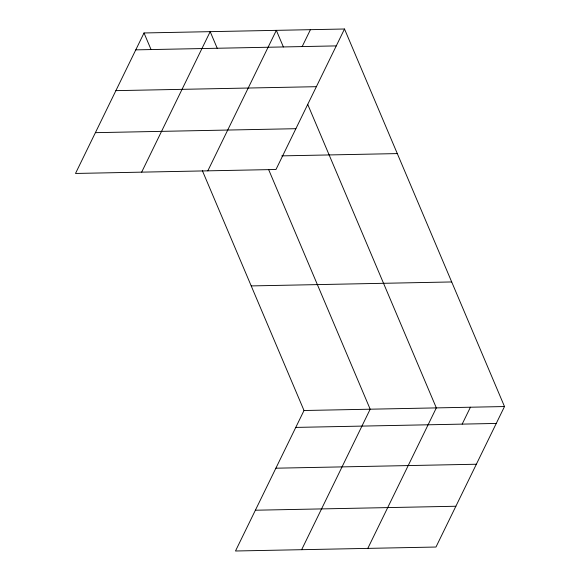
<?xml version="1.0" encoding="UTF-8"?>
<svg xmlns="http://www.w3.org/2000/svg" width="580" height="580" viewBox="0 0 580 580"><rect width="100%" height="100%" fill="white"/><g stroke="black" fill="none" stroke-linecap="round" stroke-linejoin="round"><path stroke-width="0.87" d="M144.021 32.966L75.501 173.456L275.986 169.49L344.505 29L144.021 32.966L151.061 49.575M141.658 172.144L210.185 31.653L217.225 48.27M207.821 170.839L276.341 30.348L283.381 46.958M302.18 46.574L310.423 29.674M202.398 170.723L304.014 410.51L235.494 551L435.979 547.034L504.498 406.544L344.505 29M301.651 549.695L370.178 409.204L268.562 169.411M367.814 548.383L436.334 407.892L307.668 104.269M462.173 424.118L470.416 407.218M135.778 49.865L336.262 45.9M115.891 90.647L316.368 86.688M95.396 132.668L295.88 128.702M281.757 155.875L397.307 153.591M251.22 285.918L451.704 281.952M304.014 410.51L504.498 406.544M295.771 427.409L496.255 423.443M275.884 468.198L476.361 464.232M255.388 510.219L455.873 506.253"/></g></svg>
